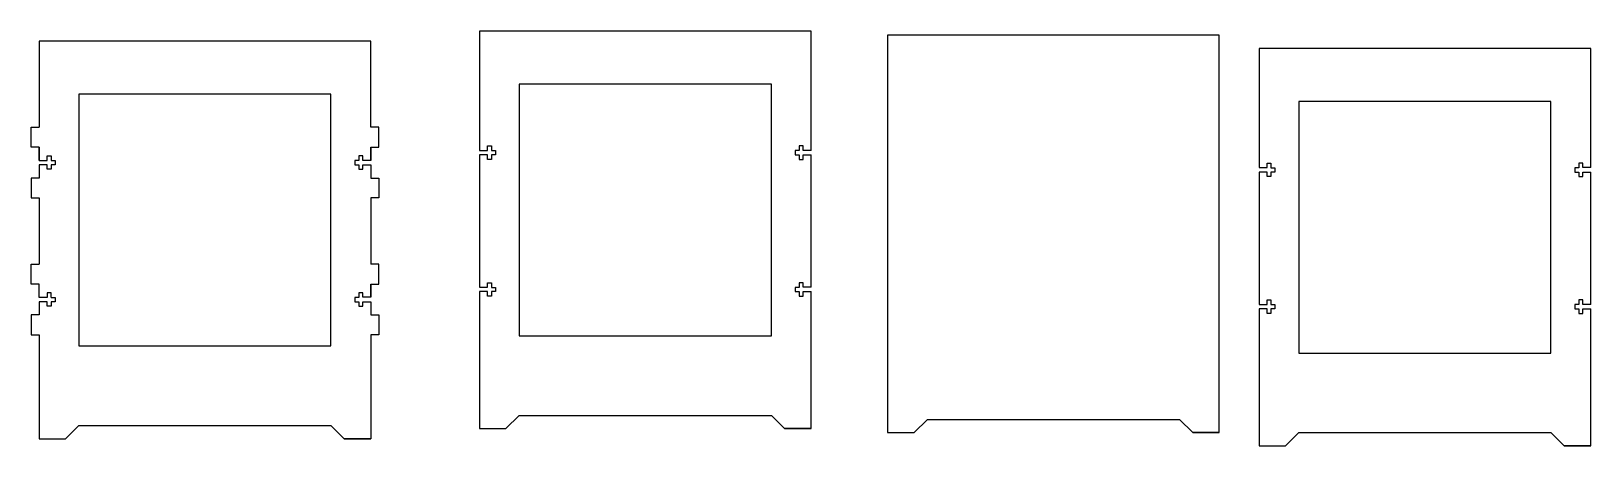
# Model space of a CAD drawing. Header units: millimetres. Extents: x -286 to 2286, y 0 to 1597.
# Drawn here: x 1110 to 2286, y 1284 to 1597 of the extents above; entities that cross this region are included whole.
import ezdxf

# ---------------------------------------------------------------- set-up
doc = ezdxf.new("R2010")
doc.units = ezdxf.units.MM

msp = doc.modelspace()

# ---------------------------------------------------------------- linework, layer by layer
for p, q in [((1366.2, 1524.3), (1366.2, 1589.3)), ((1668.1, 1556.9), (1478.1, 1556.9)), ((1478.1, 1556.9), (1478.1, 1366.9)), ((1668.1, 1366.9), (1668.1, 1556.9)), ((1336.2, 1549.3), (1146.2, 1549.3)), ((1146.2, 1549.3), (1146.2, 1359.3)), ((1336.2, 1359.3), (1336.2, 1549.3)), ((2255.7, 1543.9), (2065.7, 1543.9)), ((2065.7, 1543.9), (2065.7, 1353.9)), ((2255.7, 1353.9), (2255.7, 1543.9)), ((1110.2, 1509.3), (1110.2, 1524.3)), ((1110.2, 1524.3), (1116.2, 1524.3)), ((1372.2, 1524.3), (1366.2, 1524.3)), ((1372.2, 1509.3), (1372.2, 1524.3)), ((1116.2, 1509.3), (1110.2, 1509.3)), ((1116.2, 1499.3), (1116.2, 1509.3)), ((1366.2, 1499.3), (1366.2, 1509.3)), ((1366.2, 1509.3), (1372.2, 1509.3)), ((1448.1, 1506.9), (1454.1, 1506.9)), ((1454.1, 1506.9), (1454.1, 1510.3)), ((1454.1, 1510.3), (1457.1, 1510.3)), ((1457.1, 1510.3), (1457.1, 1506.7)), ((1457.1, 1506.7), (1460.1, 1506.7)), ((1460.1, 1506.7), (1460.1, 1503.5)), ((1689.1, 1506.7), (1686.1, 1506.7)), ((1686.1, 1506.7), (1686.1, 1503.5)), ((1692.1, 1510.3), (1689.1, 1510.3)), ((1689.1, 1510.3), (1689.1, 1506.7)), ((1692.1, 1506.9), (1692.1, 1510.3)), ((1698.1, 1506.9), (1692.1, 1506.9)), ((1116.2, 1499.3), (1122.2, 1499.3)), ((1122.2, 1496), (1116.2, 1496)), ((1116.2, 1496), (1116.2, 1486)), ((1122.2, 1499.3), (1122.2, 1502.7)), ((1122.2, 1502.7), (1125.2, 1502.7)), ((1122.2, 1492.6), (1122.2, 1496)), ((1125.2, 1502.7), (1125.2, 1499.2)), ((1125.2, 1499.2), (1128.2, 1499.2)), ((1128.2, 1496), (1125.2, 1496)), ((1125.2, 1496), (1125.2, 1492.6)), ((1128.2, 1499.2), (1128.2, 1496)), ((1357.2, 1499.2), (1354.2, 1499.2)), ((1354.2, 1499.2), (1354.2, 1496)), ((1354.2, 1496), (1357.2, 1496)), ((1360.2, 1502.7), (1357.2, 1502.7)), ((1357.2, 1502.7), (1357.2, 1499.2)), ((1357.2, 1496), (1357.2, 1492.6)), ((1360.2, 1499.3), (1360.2, 1502.7)), ((1366.2, 1499.3), (1360.2, 1499.3)), ((1360.2, 1492.6), (1360.2, 1496)), ((1360.2, 1496), (1366.2, 1496)), ((1366.2, 1496), (1366.2, 1486)), ((1454.1, 1503.5), (1448.1, 1503.5)), ((1454.1, 1500.1), (1454.1, 1503.5)), ((1457.1, 1500.1), (1454.1, 1500.1)), ((1460.1, 1503.5), (1457.1, 1503.5)), ((1457.1, 1503.5), (1457.1, 1500.1)), ((1686.1, 1503.5), (1689.1, 1503.5)), ((1689.1, 1503.5), (1689.1, 1500.1)), ((1689.1, 1500.1), (1692.1, 1500.1)), ((1692.1, 1500.1), (1692.1, 1503.5)), ((1692.1, 1503.5), (1698.1, 1503.5)), ((2035.7, 1493.9), (2041.7, 1493.9)), ((2041.7, 1493.9), (2041.7, 1497.3)), ((2041.7, 1497.3), (2044.7, 1497.3)), ((2044.7, 1497.3), (2044.7, 1493.7)), ((2044.7, 1493.7), (2047.7, 1493.7)), ((2047.7, 1493.7), (2047.7, 1490.5)), ((2276.7, 1493.7), (2273.7, 1493.7)), ((2273.7, 1493.7), (2273.7, 1490.5)), ((2279.7, 1497.3), (2276.7, 1497.3)), ((2276.7, 1497.3), (2276.7, 1493.7)), ((2279.7, 1493.9), (2279.7, 1497.3)), ((2285.7, 1493.9), (2279.7, 1493.9)), ((1116.2, 1486), (1110.2, 1486)), ((1110.2, 1486), (1110.2, 1471)), ((1125.2, 1492.6), (1122.2, 1492.6)), ((1357.2, 1492.6), (1360.2, 1492.6)), ((1366.2, 1486), (1372.2, 1486)), ((1372.2, 1486), (1372.2, 1471)), ((2041.7, 1490.5), (2035.7, 1490.5)), ((2041.7, 1487.1), (2041.7, 1490.5)), ((2044.7, 1487.1), (2041.7, 1487.1)), ((2047.7, 1490.5), (2044.7, 1490.5)), ((2044.7, 1490.5), (2044.7, 1487.1)), ((2273.7, 1490.5), (2276.7, 1490.5)), ((2276.7, 1490.5), (2276.7, 1487.1)), ((2276.7, 1487.1), (2279.7, 1487.1)), ((2279.7, 1487.1), (2279.7, 1490.5)), ((2279.7, 1490.5), (2285.7, 1490.5)), ((1110.2, 1471), (1116.2, 1471)), ((1372.2, 1471), (1366.2, 1471)), ((1110.2, 1420.9), (1116.2, 1421)), ((1110.2, 1405.9), (1110.2, 1420.9)), ((1372.2, 1421), (1366.2, 1421)), ((1372.2, 1406), (1372.2, 1421)), ((1116.2, 1405.9), (1110.2, 1405.9)), ((1116.2, 1395.9), (1116.2, 1405.9)), ((1125.2, 1399.3), (1122.2, 1399.3)), ((1122.2, 1399.3), (1122.2, 1395.9)), ((1125.2, 1395.9), (1125.2, 1399.3)), ((1360.2, 1399.4), (1357.2, 1399.4)), ((1357.2, 1399.4), (1357.2, 1395.9)), ((1360.2, 1396), (1360.2, 1399.4)), ((1366.2, 1396), (1366.2, 1406)), ((1366.2, 1406), (1372.2, 1406)), ((1448.1, 1403.6), (1454.1, 1403.6)), ((1454.1, 1400.3), (1448.1, 1400.3)), ((1454.1, 1403.6), (1454.1, 1407)), ((1454.1, 1407), (1457.1, 1407)), ((1454.1, 1396.9), (1454.1, 1400.3)), ((1457.1, 1407), (1457.1, 1403.5)), ((1457.1, 1403.5), (1460.1, 1403.5)), ((1460.1, 1400.3), (1457.1, 1400.3)), ((1457.1, 1400.3), (1457.1, 1396.9)), ((1460.1, 1403.5), (1460.1, 1400.3)), ((1689.1, 1403.5), (1686.1, 1403.5)), ((1686.1, 1403.5), (1686.1, 1400.3)), ((1686.1, 1400.3), (1689.1, 1400.3)), ((1692.1, 1407), (1689.1, 1407)), ((1689.1, 1407), (1689.1, 1403.5)), ((1689.1, 1400.3), (1689.1, 1396.9)), ((1692.1, 1403.6), (1692.1, 1407)), ((1698.1, 1403.6), (1692.1, 1403.6)), ((1692.1, 1396.9), (1692.1, 1400.3)), ((1692.1, 1400.3), (1698.1, 1400.3)), ((1122.2, 1395.9), (1116.2, 1395.9)), ((1122.2, 1392.7), (1116.2, 1392.7)), ((1116.2, 1392.7), (1116.2, 1382.7)), ((1122.2, 1389.3), (1122.2, 1392.7)), ((1125.2, 1389.3), (1122.2, 1389.3)), ((1125.2, 1395.9), (1128.2, 1395.9)), ((1125.2, 1395.9), (1125.2, 1395.9)), ((1128.2, 1392.7), (1125.2, 1392.7)), ((1125.2, 1392.7), (1125.2, 1389.3)), ((1128.2, 1395.9), (1128.2, 1392.7)), ((1357.2, 1395.9), (1354.2, 1395.9)), ((1354.2, 1395.9), (1354.2, 1392.7)), ((1354.2, 1392.7), (1357.2, 1392.7)), ((1357.2, 1392.7), (1357.2, 1389.3)), ((1357.2, 1389.3), (1360.2, 1389.3)), ((1366.2, 1396), (1360.2, 1396)), ((1360.2, 1389.3), (1360.2, 1392.7)), ((1360.2, 1392.7), (1366.2, 1392.7)), ((1366.2, 1392.7), (1366.2, 1382.7)), ((1457.1, 1396.9), (1454.1, 1396.9)), ((1689.1, 1396.9), (1692.1, 1396.9)), ((2035.7, 1390.6), (2041.7, 1390.6)), ((2041.7, 1387.3), (2035.7, 1387.3)), ((2041.7, 1390.6), (2041.7, 1394)), ((2041.7, 1394), (2044.7, 1394)), ((2041.7, 1383.9), (2041.7, 1387.3)), ((2044.7, 1394), (2044.7, 1390.5)), ((2044.7, 1390.5), (2047.7, 1390.5)), ((2047.7, 1387.3), (2044.7, 1387.3)), ((2044.7, 1387.3), (2044.7, 1383.9)), ((2047.7, 1390.5), (2047.7, 1387.3)), ((2276.7, 1390.5), (2273.7, 1390.5)), ((2273.7, 1390.5), (2273.7, 1387.3)), ((2273.7, 1387.3), (2276.7, 1387.3)), ((2279.7, 1394), (2276.7, 1394)), ((2276.7, 1394), (2276.7, 1390.5)), ((2276.7, 1387.3), (2276.7, 1383.9)), ((2279.7, 1390.6), (2279.7, 1394)), ((2285.7, 1390.6), (2279.7, 1390.6)), ((2279.7, 1383.9), (2279.7, 1387.3)), ((2279.7, 1387.3), (2285.7, 1387.3)), ((1116.2, 1382.7), (1110.2, 1382.7)), ((1110.2, 1382.7), (1110.2, 1367.7)), ((1366.2, 1382.7), (1372.2, 1382.7)), ((1372.2, 1382.7), (1372.2, 1367.7)), ((2044.7, 1383.9), (2041.7, 1383.9)), ((2276.7, 1383.9), (2279.7, 1383.9)), ((1110.2, 1367.7), (1116.2, 1367.7)), ((1372.2, 1367.7), (1366.2, 1367.7)), ((1366.2, 1367.7), (1366.2, 1289.3)), ((1478.1, 1366.9), (1668.1, 1366.9)), ((1146.2, 1359.3), (1336.2, 1359.3)), ((2065.7, 1353.9), (2255.7, 1353.9)), ((1468.1, 1296.9), (1478.1, 1306.9)), ((1478.1, 1306.9), (1668.1, 1306.9)), ((1678.1, 1296.9), (1668.1, 1306.9)), ((1136.2, 1289.3), (1146.2, 1299.3)), ((1146.2, 1299.3), (1336.2, 1299.3)), ((1346.2, 1289.3), (1336.2, 1299.3)), ((1448.1, 1296.9), (1468.1, 1296.9)), ((1698.1, 1296.9), (1678.1, 1296.9)), ((1755.7, 1293.9), (1775.7, 1293.9)), ((1775.7, 1293.9), (1785.7, 1303.9)), ((1785.7, 1303.9), (1975.7, 1303.9)), ((1985.7, 1293.9), (1975.7, 1303.9)), ((2005.7, 1293.9), (1985.7, 1293.9)), ((2055.7, 1283.9), (2065.7, 1293.9)), ((2065.7, 1293.9), (2255.7, 1293.9)), ((2265.7, 1283.9), (2255.7, 1293.9)), ((1116.2, 1289.3), (1136.2, 1289.3)), ((1366.2, 1289.3), (1346.2, 1289.3)), ((2035.7, 1283.9), (2055.7, 1283.9)), ((2285.7, 1283.9), (2265.7, 1283.9))]:
    msp.add_line(p, q)
for points in [[(1366.2, 1589.3), (1116.2, 1589.3), (1116.2, 1524.3)], [(1698.1, 1506.9), (1698.1, 1596.9), (1448.1, 1596.9), (1448.1, 1506.9)], [(1985.7, 1293.9), (2005.7, 1293.9), (2005.7, 1593.9), (1755.7, 1593.9), (1755.7, 1293.9), (1775.7, 1293.9)], [(2285.7, 1493.9), (2285.7, 1583.9), (2035.7, 1583.9), (2035.7, 1493.9)], [(1116.2, 1509.3), (1116.2, 1499.3)], [(1366.2, 1509.3), (1366.2, 1499.3)], [(1116.2, 1496), (1116.2, 1486)], [(1366.2, 1496), (1366.2, 1486)], [(1448.1, 1503.5), (1448.1, 1403.6)], [(1698.1, 1403.6), (1698.1, 1503.5)], [(2035.7, 1490.5), (2035.7, 1390.6)], [(2285.7, 1390.6), (2285.7, 1490.5)], [(1116.2, 1471), (1116.2, 1421)], [(1366.2, 1471), (1366.2, 1421)], [(1366.2, 1406), (1366.2, 1396)], [(1448.1, 1400.3), (1448.1, 1296.9), (1468.1, 1296.9)], [(1678.1, 1296.9), (1698.1, 1296.9), (1698.1, 1400.3)], [(1116.2, 1392.7), (1116.2, 1382.7)], [(1366.2, 1392.7), (1366.2, 1382.7)], [(2035.7, 1387.3), (2035.7, 1283.9), (2055.7, 1283.9)], [(2265.7, 1283.9), (2285.7, 1283.9), (2285.7, 1387.3)], [(1116.2, 1367.7), (1116.2, 1289.3), (1136.2, 1289.3)], [(1346.2, 1289.3), (1366.2, 1289.3)]]:
    msp.add_lwpolyline(points)

doc.saveas('drawing.dxf')
